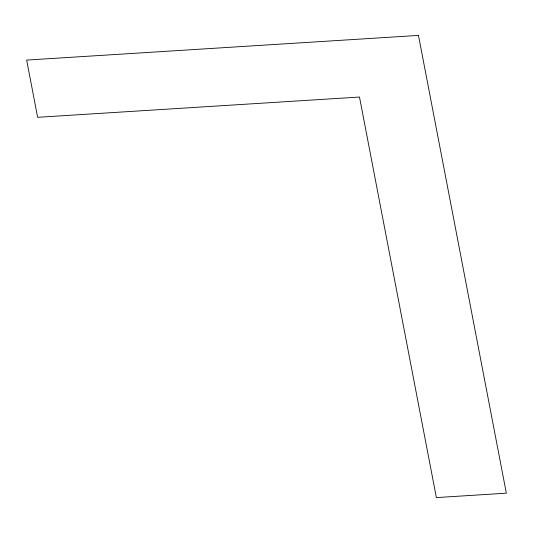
<?xml version="1.0" encoding="UTF-8"?>
<svg xmlns="http://www.w3.org/2000/svg" width="533" height="533" viewBox="0 0 533 533"><rect width="100%" height="100%" fill="white"/><g stroke="black" fill="none" stroke-linecap="round" stroke-linejoin="round"><path stroke-width="0.8" d="M418.472 35.411L26.65 60.082L37.636 117.307L359.489 97.039L436.38 497.589L506.35 493.185L418.472 35.411"/></g></svg>
